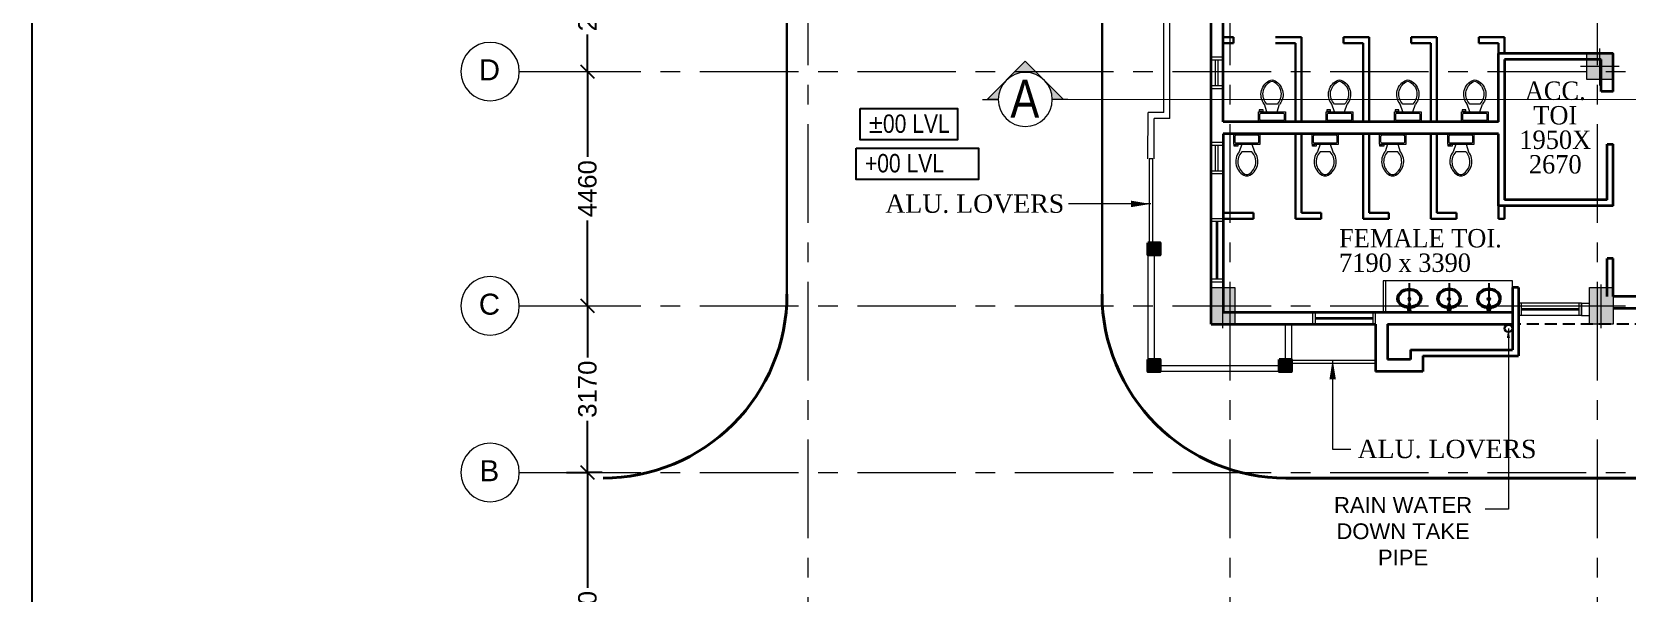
# Model space of a CAD drawing. Header units: inches. Extents: x 1789308 to 1948517, y 1504002 to 1708835.
# Drawn here: x 1884619 to 1890694, y 1661461 to 1663597 of the extents above; entities that cross this region are included whole.
import ezdxf
from ezdxf.enums import TextEntityAlignment as Align

# ---------------------------------------------------------------- set-up
doc = ezdxf.new("R2010")
doc.units = ezdxf.units.IN
doc.header["$LTSCALE"] = 0.015
doc.header["$MEASUREMENT"] = 0
doc.header["$PDMODE"] = 34
doc.header["$PDSIZE"] = -0.1
for name, pattern in [('$DDT_AUDIT_GENERATED_(C)', [0]), ('1', [0]), ('CENTER', [2, 1.25, -0.25, 0.25, -0.25]), ('CENTER2', [1.125, 0.75, -0.125, 0.125, -0.125]), ('DASHED', [19.05, 12.7, -6.35])]:
    doc.linetypes.add(name, pattern=pattern)
for name, color, linetype, lineweight in [('A- MEP Fixture', 1, 'Continuous', 9), ('COLUMN - HACTH - STR', 25, '$DDT_AUDIT_GENERATED_(C)', 15), ('COLUMN - STR', 6, 'Continuous', 15), ('ELE', 8, 'Continuous', 13), ('ELE 0.15', 251, 'Continuous', 15), ('ELE 0.2', 143, 'Continuous', 15), ('ELEVATION BOX', 44, 'Continuous', 15), ('GRID - BEAM - STR', 251, 'CENTER', 18), ('GRID - COLUMN - STR', 251, 'CENTER', 15), ('low height wall', 6, 'Continuous', 30), ('RAIN WATER DN TAKE PIPE', 94, 'Continuous', 15), ('rcc', 7, 'Continuous', 40), ('Road', 7, '1', 40), ('SECTION', 3, 'Continuous', 20), ('SECTION -  LINE - STR', 3, 'Continuous', 20), ('TEXT', 7, 'Continuous', 5), ('TOILET DUCT', 93, 'Continuous', 13), ('wall', 1, 'Continuous', 35), ('WINDOW', 165, 'Continuous', 20)]:
    doc.layers.add(name, color=color, linetype=linetype, lineweight=lineweight)
for name, color, linetype in [('A- Projection', 4, 'DASHED'), ('DIM - GRID - STR', 7, 'Continuous'), ('LEVEL 1', 1, 'Continuous'), ('LVL', 50, 'Continuous'), ('TITLE', 7, 'Continuous'), ('XREF1$0$A-FIXTURE', 251, 'Continuous')]:
    doc.layers.add(name, color=color, linetype=linetype)
doc.layers.add('A-HATCH COL', color=7, linetype='Continuous', lineweight=9, true_color=0x999999)
doc.styles.add('arial', font='ARIALN.TTF')
doc.styles.add('ARIAL NARROW', font='ARIALN.TTF')
doc.styles.add('PRADEEP - STR', font='swissel.ttf')
doc.styles.add('Scale M 100', font='times.ttf', dxfattribs={"width": 0.95, "height": 350})
doc.styles.get("Standard").update_dxf_attribs({"font": 'arial.ttf'})
doc.styles.add('XREF_DIRECTOR RESIDENCE$0$dim', font='GOTHIC.TTF', dxfattribs={"width": 0.8})
doc.dimstyles.new('GRID DIM', dxfattribs={"dimtxt": 350, "dimasz": 250, "dimexe": 0.1, "dimexo": 0.1, "dimgap": 0.09, "dimtad": 0, "dimdec": 0, "dimzin": 0, "dimdsep": 46, "dimtxsty": 'PRADEEP - STR', "dimblk": 'OBLIQUE', "dimcen": 0.09, "dimclrd": 73, "dimclre": 73, "dimclrt": 256, "dimadec": 0, "dimazin": 0, "dimtfac": 1, "dimtdec": 0, "dimtofl": 0, "dimtmove": 1, "dimatfit": 3, "dimfxl": 1.25, "dimtolj": 1, "dimtzin": 0, "dimlwd": -1, "dimlwe": -1, "dimarcsym": 2})
doc.dimstyles.new('WORKING', dxfattribs={"dimtxt": 300, "dimasz": 180, "dimexe": 50, "dimexo": 50, "dimgap": 0.09, "dimtad": 0, "dimdec": 0, "dimzin": 0, "dimdsep": 46, "dimtxsty": 'Standard', "dimblk": 'OBLIQUE', "dimcen": 0.09, "dimclrd": 7, "dimclre": 7, "dimclrt": 30, "dimadec": 0, "dimazin": 0, "dimtfac": 1, "dimtdec": 0, "dimtofl": 0, "dimtmove": 1, "dimatfit": 3, "dimfxl": 1.25, "dimtolj": 1, "dimtzin": 0, "dimarcsym": 0})
doc.dimstyles.new('XREF_DIRECTOR RESIDENCE$0$dim-masonry', dxfattribs={"dimscale": 75, "dimtxt": 1.5, "dimasz": 0.75, "dimexe": 1, "dimexo": 0, "dimgap": 1, "dimtad": 0, "dimdec": 0, "dimzin": 3, "dimdsep": 46, "dimtxsty": 'XREF_DIRECTOR RESIDENCE$0$dim', "dimblk": 'XREF_DIRECTOR RESIDENCE$0$_ArchTick', "dimcen": 0, "dimdle": 1, "dimclrd": 256, "dimclre": 256, "dimclrt": 256, "dimadec": 0, "dimazin": 0, "dimtfac": 0.5, "dimtdec": 0, "dimtmove": 1, "dimatfit": 2, "dimfxl": 0, "dimtolj": 1, "dimtzin": 0, "dimlwd": -1, "dimlwe": -1, "dimarcsym": 0})

# ---------------------------------------------------------------- blocks, each defined once
blk = doc.blocks.new('GRID NOS')
at = {"layer": 'GRID - BEAM - STR', "color": 3, "linetype": 'Continuous', "lineweight": 15}
blk.add_line((0, -0.205), (0, 0.17), dxfattribs=at)
blk.add_circle((0, -0.682), 0.477, dxfattribs=at)
blk = doc.blocks.new('COL12')
at = {"layer": 'A-HATCH COL', "linetype": 'Continuous', "ltscale": 100}
blk.add_hatch(color=256, dxfattribs=at).paths.add_polyline_path([(-77526.5, -588716.5), (-77296.5, -588716.5), (-77296.5, -588486.5), (-77526.5, -588486.5)])
at = {"layer": 'Defpoints'}
for p, q in [((-77526.5, -588486.5), (-77296.5, -588716.5)), ((-77526.5, -588716.5), (-77296.5, -588486.5))]:
    blk.add_line(p, q, dxfattribs=at)
at = {"layer": 'rcc', "color": 14, "linetype": 'Continuous', "ltscale": 100}
blk.add_lwpolyline([(-77526.5, -588486.5), (-77296.5, -588486.5), (-77296.5, -588716.5), (-77526.5, -588716.5)], close=True, dxfattribs=at)
blk = doc.blocks.new('450X700')
at = {"layer": 'COLUMN - HACTH - STR'}
blk.add_hatch(color=256, dxfattribs=at).paths.add_polyline_path([(0, 0), (0, -700), (450, -700), (450, 0)])
at = {"layer": 'COLUMN - STR'}
for p, q in [((225, -773), (225, 59)), ((-77, -350), (520, -350))]:
    blk.add_line(p, q, dxfattribs=at)
blk.add_lwpolyline([(0, 0), (450, 0), (450, -700), (0, -700)], close=True, dxfattribs=at)
blk = doc.blocks.new('C-500X500')
at = {"layer": 'COLUMN - HACTH - STR'}
blk.add_hatch(color=256, dxfattribs=at).paths.add_polyline_path([(0, 0), (0, -500), (500, -500), (500, 0)])
at = {"layer": 'COLUMN - STR'}
for p, q in [((250, -615), (250, 92)), ((-119, -250), (615, -250))]:
    blk.add_line(p, q, dxfattribs=at)
blk.add_lwpolyline([(0, 0), (500, 0), (500, -500), (0, -500)], close=True, dxfattribs=at)
blk = doc.blocks.new('_Oblique')
at = {"color": 0, "linetype": 'ByBlock', "lineweight": -2}
blk.add_line((-0.5, -0.5), (0.5, 0.5), dxfattribs=at)
blk = doc.blocks.new('*D447')
at = {"layer": 'Defpoints', "color": 0, "transparency": 16777216}
for p in [(1057294, 701400), (1057294, 701400), (1057573, 698229)]:
    blk.add_point(p, dxfattribs=at)
at = {"layer": 'DIM - GRID - STR', "color": 73, "linetype": 'ByBlock', "transparency": 16777216}
for p, q in [((1057294, 701400), (1057294, 701400)), ((1057294, 701400), (1057294, 700419)), ((1057294, 698229), (1057294, 699211)), ((1057573, 698229), (1057294, 698229))]:
    blk.add_line(p, q, dxfattribs=at)
at = {"layer": 'DIM - GRID - STR', "color": 73, "transparency": 16777216, "xscale": 250, "yscale": 250, "zscale": 250}
for p, rotation in [((1057294, 701400), 90), ((1057294, 698229), 270)]:
    blk.add_blockref('_Oblique', p, dxfattribs=dict(at, rotation=rotation))
at = {"layer": 'DIM - GRID - STR', "transparency": 16777216, "insert": (1057294, 699815), "char_height": 350, "attachment_point": 5, "rotation": 90, "style": 'PRADEEP - STR'}
blk.add_mtext('\\A1;3170', dxfattribs=at)
blk = doc.blocks.new('*D448')
at = {"layer": 'Defpoints', "color": 0, "transparency": 16777216}
for p in [(1057294, 705860), (1057294, 705860), (1057294, 701400)]:
    blk.add_point(p, dxfattribs=at)
at = {"layer": 'DIM - GRID - STR', "color": 73, "linetype": 'ByBlock', "transparency": 16777216}
for p, q in [((1057294, 705860), (1057294, 705860)), ((1057294, 705860), (1057294, 704236)), ((1057294, 701400), (1057294, 703024)), ((1057294, 701400), (1057294, 701400))]:
    blk.add_line(p, q, dxfattribs=at)
at = {"layer": 'DIM - GRID - STR', "color": 73, "transparency": 16777216, "xscale": 250, "yscale": 250, "zscale": 250}
for p, rotation in [((1057294, 705860), 90), ((1057294, 701400), 270)]:
    blk.add_blockref('_Oblique', p, dxfattribs=dict(at, rotation=rotation))
at = {"layer": 'DIM - GRID - STR', "transparency": 16777216, "insert": (1057294, 703630), "char_height": 350, "attachment_point": 5, "rotation": 90, "style": 'PRADEEP - STR'}
blk.add_mtext('\\A1;4460', dxfattribs=at)
blk = doc.blocks.new('*D449')
at = {"layer": 'Defpoints', "color": 0, "transparency": 16777216}
for p in [(1057294, 708480), (1057294, 708480), (1057294, 705860)]:
    blk.add_point(p, dxfattribs=at)
at = {"layer": 'DIM - GRID - STR', "color": 73, "linetype": 'ByBlock', "transparency": 16777216}
for p, q in [((1057294, 708480), (1057294, 708480)), ((1057294, 708480), (1057294, 707774)), ((1057294, 705860), (1057294, 706566)), ((1057294, 705860), (1057294, 705860))]:
    blk.add_line(p, q, dxfattribs=at)
at = {"layer": 'DIM - GRID - STR', "color": 73, "transparency": 16777216, "xscale": 250, "yscale": 250, "zscale": 250}
for p, rotation in [((1057294, 708480), 90), ((1057294, 705860), 270)]:
    blk.add_blockref('_Oblique', p, dxfattribs=dict(at, rotation=rotation))
at = {"layer": 'DIM - GRID - STR', "transparency": 16777216, "insert": (1057294, 707170), "char_height": 350, "attachment_point": 5, "rotation": 90, "style": 'PRADEEP - STR'}
blk.add_mtext('\\A1;2620', dxfattribs=at)
blk = doc.blocks.new('*D462')
at = {"layer": 'Defpoints', "color": 0, "transparency": 16777216}
for p in [(1056894, 698229), (1056894, 692630), (1057295, 692630)]:
    blk.add_point(p, dxfattribs=at)
at = {"layer": 'DIM - GRID - STR', "color": 73, "linetype": 'ByBlock', "transparency": 16777216}
for p, q in [((1056894, 698229), (1057295, 698229)), ((1057295, 698229), (1057295, 696034)), ((1057295, 692630), (1057295, 694826)), ((1056894, 692630), (1057295, 692630))]:
    blk.add_line(p, q, dxfattribs=at)
at = {"layer": 'DIM - GRID - STR', "color": 73, "transparency": 16777216, "xscale": 250, "yscale": 250, "zscale": 250}
for p, rotation in [((1057295, 698229), 90), ((1057295, 692630), 270)]:
    blk.add_blockref('_Oblique', p, dxfattribs=dict(at, rotation=rotation))
at = {"layer": 'DIM - GRID - STR', "transparency": 16777216, "insert": (1057295, 695430), "char_height": 350, "attachment_point": 5, "rotation": 90, "style": 'PRADEEP - STR'}
blk.add_mtext('\\A1;5600', dxfattribs=at)
blk = doc.blocks.new('XREF_DIRECTOR RESIDENCE$0$_ArchTick')
at = {"const_width": 0.15}
blk.add_lwpolyline([(-0.5, -0.5), (0.5, 0.5)], dxfattribs=at)
blk = doc.blocks.new('Toilet - top')
at = {"layer": 'ELE 0.2'}
for p, q in [((-10, -8.5), (-8, -8.5)), ((-10, -9.5), (-10, -8.5)), ((-7, -9.5), (-10, -9.5)), ((-8, -8.5), (-8, -8)), ((-7, -8), (-7, -9.5)), ((-4, -8), (-6, -14)), ((4, -8), (6, -14)), ((9.5, -6), (9.5, -2)), ((4, -14), (-4, -14))]:
    blk.add_line(p, q, dxfattribs=at)
blk.add_lwpolyline([(10.5, -8), (10.5, 0), (-10.5, 0), (-10.5, -8)], close=True, dxfattribs=at)
for points in [[(-9.5, -2), (-9.5, -6)], [(8.5, -1), (-8.5, -1)], [(-8.5, -7), (8.5, -7)]]:
    blk.add_lwpolyline(points, dxfattribs=at)
for centre, radius, start, end in [((-8.6, -1.9), 0.884, 81.8697, 188.1299), ((-8.6, -6.1), 0.884, 171.8697, 278.1299), ((8.6, -1.9), 0.884, 351.8697, 98.1299), ((8.6, -6.1), 0.884, 261.8697, 8.1299), ((3.5, -21.6), 12.2, 141.4689, 247.9712), ((4.2, -21.8), 11.3, 136.3675, 238.9466), ((-3.5, -21.6), 12.2, 292.0282, 38.5305), ((-4.2, -21.8), 11.3, 301.0528, 43.6319), ((0, -27.9), 4, 245.7316, 294.268), ((0, -29), 4, 254.8603, 285.1393)]:
    blk.add_arc(centre, radius, start, end, dxfattribs=at)
blk = doc.blocks.new('basin')
at = {"layer": 'XREF1$0$A-FIXTURE', "color": 8}
for p, q in [((-437720, -110637), (-437730, -110529)), ((-437704, -111042), (-437704, -110466)), ((-437681, -110529), (-437691, -110637))]:
    blk.add_line(p, q, dxfattribs=at)
for radius in [24.2, 14.6]:
    blk.add_circle((-437704, -110740), radius, dxfattribs=at)
for centre, radius, start, end in [((-437705, -110529), 24.5, 0, 180), ((-437763, -110748), 172, 161.8156, 227.0124), ((-437749, -110771), 193, 120.8165, 156.5823), ((-437763, -110748), 143, 162.3388, 227.1602), ((-437749, -110771), 165, 120.9817, 156.1214), ((-437727, -110717), 190, 225.4122, 256.655), ((-437720, -110837), 265, 91.2871, 118.906), ((-437720, -110837), 236, 90.8101, 118.7882), ((-437705, -110636), 14.8, 181.7286, 358.2714), ((-437689, -110837), 236, 61.2118, 89.6617), ((-437689, -110837), 265, 61.094, 89.1344), ((-437682, -110717), 190, 283.345, 314.5987), ((-437660, -110771), 165, 23.8661, 59.0183), ((-437660, -110771), 193, 23.4177, 59.1835), ((-437645, -110748), 143, 312.6824, 17.8158), ((-437645, -110748), 172, 312.845, 18.327), ((-437727, -110717), 219, 225.5259, 256.5207), ((-437704, -110661), 279, 254.731, 285.269), ((-437704, -110661), 250, 254.6272, 285.3728), ((-437682, -110717), 219, 283.4793, 314.4741)]:
    blk.add_arc(centre, radius, start, end, dxfattribs=at)
blk = doc.blocks.new('A$C0FC60233')
at = {"layer": 'SECTION'}
h = blk.add_hatch(color=7, dxfattribs=at)
h.paths.add_polyline_path([(389, 130, -0.198912), (442, 0), (518, 0)])
h.paths.add_polyline_path([(259, 259), (259, 183, -0.198912), (389, 130)])
h.paths.add_polyline_path([(259, 259), (130, 130, -0.198912), (259, 183)])
h.paths.add_polyline_path([(130, 130), (0, 0), (76, 0, -0.198912)])
for p, q in [((259, 259), (0, 0)), ((259, 259), (518, 0)), ((-30, 0), (76, 0)), ((442, 0), (518, 0)), ((548, 0), (442, 0))]:
    blk.add_line(p, q, dxfattribs=at)
blk.add_circle((259, 0), 183, dxfattribs=at)
blk = doc.blocks.new('V1_600')
at = {"layer": 'WINDOW'}
for p, q in [((-0.083, 0.6), (0.147, 0.6)), ((-0.083, 0.545), (0.147, 0.545)), ((-0.083, 0.055), (0.147, 0.055)), ((-0.083, 0), (0.147, 0))]:
    blk.add_line(p, q, dxfattribs=at)
at = {"layer": 'WINDOW', "linetype": 'ByBlock'}
for p, q in [((-0.083, 0), (-0.083, 0.6)), ((0.147, 0), (0.147, 0.6))]:
    blk.add_line(p, q, dxfattribs=at)
at = {"layer": 'WINDOW', "linetype": 'DASHED', "ltscale": 12}
for p, q in [((0.004, 0.545), (0.004, 0.055)), ((0.054, 0.545), (0.054, 0.055))]:
    blk.add_line(p, q, dxfattribs=at)
blk = doc.blocks.new('12_00')
at = {"layer": 'WINDOW'}
for p, q in [((100, 550), (-130, 550)), ((100, -550), (-130, -550))]:
    blk.add_line(p, q, dxfattribs=at)
blk.add_lwpolyline([(100, -600), (100, 600), (-130, 600), (-130, -600)], close=True, dxfattribs=at)
at = {"layer": 'WINDOW', "const_width": 50}
blk.add_lwpolyline([(-15, 550), (-15, -550)], dxfattribs=at)
blk = doc.blocks.new('A$C1CC35E0C')
at = {"layer": 'A- Projection', "ltscale": 1200}
blk.add_line((11025.5, -50395), (6525.2, -50395), dxfattribs=at)
at = {"layer": 'ELE', "color": 2}
for p, q in [((-225.9, -46365), (-230, -44465)), ((-110.9, -46480), (-115, -44465)), ((-530, -47243.2), (-526.1, -46365)), ((-225.9, -46365), (-526.1, -46365)), ((-415, -47243.2), (-411.1, -46480)), ((-110.9, -46480), (-411.1, -46480)), ((7725.2, -49995.4), (7725.2, -50225.4)), ((7725.2, -49995.4), (7874.4, -49995.4)), ((7725.2, -50225.4), (7874.4, -50225.4))]:
    blk.add_line(p, q, dxfattribs=at)
at = {"layer": 'ELE 0.15'}
for p, q in [((3945.6, -49565.6), (3945.6, -50163.6)), ((6410.8, -49565.6), (3945.6, -49565.6)), ((3995.6, -49565.6), (3995.6, -50163.6)), ((6410.8, -49863.3), (6410.8, -49565.6)), ((6410.8, -49863.3), (6410.8, -49565.6))]:
    blk.add_line(p, q, dxfattribs=at)
at = {"layer": 'ELEVATION BOX'}
blk.add_lwpolyline([(2200.5, -50395.1), (2200.5, -51294.9), (-529.5, -51293.2), (-529.5, -48844.9), (-414.5, -48844.9), (-414.5, -51178.3), (2085.5, -51179.9), (2085.5, -50395.1)], dxfattribs=at)
at = {"layer": 'GRID - COLUMN - STR', "ltscale": 100000}
for p, q in [((-7009.9, 4412.1), (-7009.9, -61483.9)), ((1026.4, 4412.1), (1026.4, -61483.9)), ((8025.8, 4412.1), (8025.8, -69399.5)), ((-12062.3, -45584.9), (88195.3, -45584.9)), ((-12062.3, -50045), (88195.3, -50045)), ((-12062.3, -53215.3), (88195.3, -53215.3))]:
    blk.add_line(p, q, dxfattribs=at)
at = {"layer": 'LEVEL 1', "linetype": 'Continuous'}
blk.add_lwpolyline([(-6084.7, -47040.7), (-3756.2, -47040.7), (-3756.2, -47639.3), (-6084.7, -47639.3)], close=True, dxfattribs=at)
at = {"layer": 'low height wall'}
for p, q in [((1100.8, -44928), (900.8, -44928)), ((1100.8, -44928), (1100.8, -45043)), ((2390.8, -44928), (1900.5, -44928)), ((2390.8, -46543), (2390.8, -44928)), ((3190.8, -45043), (3190.8, -44928)), ((3190.8, -44928), (3680.8, -44928)), ((3680.8, -46543), (3680.8, -44928)), ((4480.8, -44928), (4970.8, -44928)), ((4480.8, -45043), (4480.8, -44928)), ((4970.8, -46543), (4970.8, -44928)), ((5770.8, -44928), (6260.8, -44928)), ((5770.8, -45043), (5770.8, -44928)), ((6260.8, -44928), (6260.8, -45238.3)), ((1100.8, -45043), (900.8, -45043)), ((2275.8, -45043), (1900.5, -45043)), ((2275.8, -46543), (2275.8, -45043)), ((3190.8, -45043), (3565.8, -45043)), ((3565.8, -46543), (3565.8, -45043)), ((4480.8, -45043), (4855.8, -45043)), ((4855.8, -46543), (4855.8, -45043)), ((5770.8, -45043), (6145.8, -45043)), ((6145.8, -45238.3), (6145.8, -45043)), ((2275.8, -46773), (2275.8, -48388)), ((2390.8, -46773), (2390.8, -48273)), ((3565.8, -46773), (3565.8, -48388)), ((3680.8, -46773), (3680.8, -48273)), ((4855.8, -46773), (4855.8, -48388)), ((4970.8, -46773), (4970.8, -48273)), ((900.8, -48273), (1476.1, -48273)), ((1476.1, -48273), (1476.1, -48388)), ((2390.8, -48273), (2765.8, -48273)), ((2765.8, -48273), (2765.8, -48388)), ((3680.8, -48273), (4055.8, -48273)), ((4055.8, -48273), (4055.8, -48388)), ((4970.8, -48273), (5345.8, -48273)), ((5345.8, -48273), (5345.8, -48388)), ((6145.8, -48139.8), (6145.8, -48388)), ((6260.8, -48388), (6260.8, -48139.8)), ((8325.5, -48139.8), (8241.1, -48139.8)), ((900.8, -48388), (1476.1, -48388)), ((2275.8, -48388), (2765.8, -48388)), ((3565.8, -48388), (4055.8, -48388)), ((4855.8, -48388), (5345.8, -48388)), ((6145.8, -48388), (6260.8, -48388))]:
    blk.add_line(p, q, dxfattribs=at)
at = {"layer": 'LVL', "linetype": 'Continuous'}
blk.add_lwpolyline([(-6010.1, -46288.5), (-4154.1, -46288.5), (-4154.1, -46887.1), (-6010.1, -46887.1)], close=True, dxfattribs=at)
at = {"layer": 'RAIN WATER DN TAKE PIPE', "lineweight": -3}
for radius in [75, 68.8]:
    blk.add_circle((6333.4, -50472.4), radius, dxfattribs=at)
at = {"layer": 'Road', "color": 7, "lineweight": 30}
for p, q in [((-7404, -49822.2), (-7404, -41813)), ((-1404.1, -41813), (-1404.1, -49822.2))]:
    blk.add_line(p, q, dxfattribs=at)
at = {"layer": 'Road'}
blk.add_line((2096, -53322.2), (10409.7, -53322.2), dxfattribs=at)
for centre, start, end in [((-10904, -49822.2), 270.00002, 0.00003), ((2096, -49822.2), 180, 270.00002)]:
    blk.add_arc(centre, 3500, start, end, dxfattribs=at)
at = {"layer": 'SECTION', "linetype": 'CENTER2', "ltscale": 2222, "const_width": 20}
blk.add_lwpolyline([(-2351, -46116.2), (90563, -46116.2)], dxfattribs=at)
at = {"layer": 'TOILET DUCT'}
for points in [[(-440.4, -48843.2), (-440.4, -47243.2), (-504.7, -47243.2), (-504.7, -48843.2)], [(2200.8, -51078.6), (3800.8, -51078.6), (3800.8, -51143), (2200.8, -51143)]]:
    blk.add_lwpolyline(points, close=True, dxfattribs=at)
at = {"layer": 'wall'}
for p, q in [((670.6, -50395), (670.6, -43265)), ((900.6, -46543), (900.6, -43265)), ((6145.8, -46543), (6145.8, -45238.3)), ((8326.1, -45238.3), (6145.8, -45238.3)), ((8326.1, -45964.9), (8326.1, -45238.3)), ((6260.8, -45353.3), (6260.8, -48024.8)), ((8096.1, -45353.3), (6260.8, -45353.3)), ((8096.1, -45964.9), (8096.1, -45353.3)), ((8326.1, -45964.9), (8096.1, -45964.9)), ((6145.8, -46543), (900.5, -46543)), ((6145.8, -46773), (900.5, -46773)), ((900.6, -46773), (900.6, -50165)), ((6145.8, -48139.8), (6145.8, -46773)), ((8210.8, -48024.8), (8210.8, -46964.9)), ((8210.8, -46964.9), (8325.8, -46964.9)), ((8325.8, -48139.8), (8325.8, -46964.9)), ((8325.8, -48139.8), (6145.8, -48139.8)), ((8210.8, -48024.8), (6260.8, -48024.8)), ((8210.5, -49863.3), (8210.5, -49139.8)), ((8325.5, -49139.8), (8210.5, -49139.8)), ((8325.5, -49863.3), (8325.5, -49139.8)), ((6411.1, -49695), (6411.1, -50880.1)), ((6526.1, -49695), (6411.1, -49695)), ((6526.1, -49695), (6526.1, -50995.1)), ((6526.1, -49695), (6526.1, -50995.1)), ((11033.3, -49865), (8325.8, -49865)), ((11033.3, -50095), (8325.8, -50095)), ((670.6, -50395), (3800.8, -50395.1)), ((900.8, -50165), (6411.1, -50165.3)), ((3800.8, -50395.1), (3800.8, -51293.2)), ((4030.8, -50395.1), (4030.8, -51063.3)), ((4030.8, -50395.1), (6411.1, -50395.3)), ((4470.8, -50880), (6411.1, -50880.1)), ((4470.8, -50880), (4470.8, -51065)), ((4700.8, -50995), (6526.2, -50995.1)), ((4700.8, -50995), (4700.8, -51295)), ((4700.8, -51295), (3800.8, -51295)), ((4470.8, -51065), (4030.8, -51065))]:
    blk.add_line(p, q, dxfattribs=at)
at = {"layer": 'A- MEP Fixture', "ltscale": 50, "extrusion": (0, 0, -1)}
for p, xscale, yscale, zscale, rotation in [((-1831.4, -46543), 24.21715823575966, 24.21715823575966, -24.21715823575945, 180.0002016075), ((-3117.8, -46543), 24.21715823575966, 24.21715823575966, -24.21715823575945, 180.0002016075), ((-4418.7, -46543), 24.21715823575966, 24.21715823575966, -24.21715823575945, 180.0002016075), ((-5694, -46543), 24.21715823575966, 24.21715823575966, -24.21715823575945, 180.0002016075), ((-1351.6, -46773), -24.21715823575964, 24.21715823575964, -24.21715823575964, 359.9997983925002), ((-2842.7, -46773), -24.21715823575964, 24.21715823575964, -24.21715823575964, 359.9997983925002), ((-4129.1, -46773), -24.21715823575964, 24.21715823575964, -24.21715823575964, 359.9997983925002), ((-5428.4, -46773), -24.21715823575964, 24.21715823575964, -24.21715823575964, 359.9997983925002)]:
    blk.add_blockref('Toilet - top', p, dxfattribs=dict(at, xscale=xscale, yscale=yscale, zscale=zscale, rotation=rotation))
at = {"layer": 'A- MEP Fixture', "ltscale": 50, "xscale": -1, "rotation": 180}
blk.add_blockref('basin', (442150, -160654.6), dxfattribs=at)
at = {"layer": 'A- MEP Fixture', "ltscale": 50, "rotation": 179.9999999999999}
for p in [(-432501.2, -160654.6), (-431743.6, -160654.6)]:
    blk.add_blockref('basin', p, dxfattribs=at)
at = {"layer": 'COLUMN - STR', "color": 2}
for name, p in [('C-500X500', (7825.8, -45234.9)), ('450X700', (670.5, -49695)), ('450X700', (7875.8, -49695))]:
    blk.add_blockref(name, p, dxfattribs=at)
at = {"layer": 'COLUMN - STR'}
for p in [(76996, 539641.6), (76996, 537422.6), (79496, 537422.6)]:
    blk.add_blockref('COL12', p, dxfattribs=at)
at = {"layer": 'GRID - BEAM - STR', "color": 1, "linetype": 'Continuous', "lineweight": 15, "xscale": -1166.666666666666, "yscale": 1166.666666666666, "zscale": 1166.666666666666, "rotation": 270}
for p in [(-12261.3, -45584.9), (-12261.2, -50045), (-12261.2, -53215.3)]:
    blk.add_blockref('GRID NOS', p, dxfattribs=at)
at = {"layer": 'SECTION', "xscale": -2.813913068220704, "yscale": 2.813913068220704, "zscale": 2.813913068220704}
blk.add_blockref('A$C0FC60233', (-2137.5, -46116.2), dxfattribs=at)
at = {"layer": 'wall'}
for p in [(76997.1, 539643.3), (76997.1, 539641.6)]:
    blk.add_blockref('COL12', p, dxfattribs=at)
at = {"layer": 'WINDOW', "lineweight": -3, "ltscale": 12, "xscale": -1000, "yscale": 1000, "zscale": 1000, "rotation": 180}
for p in [(753.3, -45305), (753.3, -46927.8)]:
    blk.add_blockref('V1_600', p, dxfattribs=at)
at = {"layer": 'WINDOW', "lineweight": -3}
blk.add_blockref('12_00', (800.6, -48988), dxfattribs=at)
at = {"layer": 'WINDOW', "lineweight": -3, "rotation": 90}
for p in [(7125.2, -50093.7), (3200.8, -50265.1)]:
    blk.add_blockref('12_00', p, dxfattribs=at)
at = {"layer": 'GRID - BEAM - STR', "color": 4, "linetype": 'Continuous', "lineweight": 15, "style": 'PRADEEP - STR'}
for s, p in [('D', (-13069.7, -45751.9)), ('C', (-13069.6, -50212)), ('B', (-13069.6, -53382.3))]:
    blk.add_text(s, height=400, dxfattribs=at).set_placement(p, align=Align.CENTER)
at = {"layer": 'LEVEL 1', "linetype": 'Continuous', "insert": (-5919.4, -47508.6), "char_height": 350, "width": 2361.522, "attachment_point": 7, "style": 'arial'}
blk.add_mtext('+00 LVL', dxfattribs=at)
at = {"layer": 'LVL', "linetype": 'Continuous', "insert": (-5844.9, -46756.4), "char_height": 350, "width": 2361.522, "attachment_point": 7, "style": 'arial'}
blk.add_mtext('%%P00 LVL', dxfattribs=at)
at = {"layer": 'RAIN WATER DN TAKE PIPE', "ltscale": 10, "insert": (2764.5, -54984.3, 0), "char_height": 300, "width": 3125.219, "attachment_point": 7}
blk.add_mtext('\\pxqc;RAIN WATER DOWN TAKE PIPE ', dxfattribs=at)
at = {"layer": 'SECTION', "style": 'ARIAL NARROW'}
blk.add_text('A', height=720, rotation=0, dxfattribs=at).set_placement((-3150.2, -46461.8))
at = {"layer": 'TEXT', "style": 'Scale M 100'}
for p in [(-5531.9, -48273.5), (3461, -52943)]:
    blk.add_text('ALU. LOVERS ', height=350, dxfattribs=at).set_placement(p)
at = {"layer": 'TEXT', "char_height": 350, "attachment_point": 1, "style": 'Scale M 100'}
for s, width, insert in [('\\pxsm0.8,qc;ACC. TOI\\P1950X\\P2670', 1731.24, (6359.1, -45773.9)), ('\\pxsm0.8;FEMALE TOI. \\P7190 x 3390', 5489.718, (3108.7, -48581.3))]:
    blk.add_mtext_dynamic_manual_height_columns(s, width=width, gutter_width=625, heights=[0], dxfattribs=dict(at, insert=insert))
at = {"layer": 'DIM - GRID - STR'}
for base, p1, p2, picture, middle, set_off in [((-11203.1801, -42964.354), (-11203.1801, -45584.8508), (-11203.1801, -42964.354), '*D449', (-11203.1801, -44274.6024), (-1068497.3, -751444.7562)), ((-11203.2, -45584.9), (-11203.2, -50045), (-11203.2, -45584.9), '*D448', (-11203.2, -47814.9), (-1068497.3, -751444.8)), ((-11203.2, -50045), (-10924.1, -53215.3), (-11203.2, -50045), '*D447', (-11203.2, -51630.1), (-1068497.3, -751444.8)), ((-11202, -58815), (-11603.7, -53215.3), (-11603.7, -58815), '*D462', (-11202, -56015.1), (-1068497.3, -751444.8))]:
    dim = blk.add_linear_dim(base=base, p1=p1, p2=p2, angle=90, dimstyle='GRID DIM', override={"dimfxl": 0}, dxfattribs=at)
    dim.commit()
    dim.dimension.update_dxf_attribs({"geometry": picture, "text_midpoint": middle, "insert": set_off})
at = {"layer": 'RAIN WATER DN TAKE PIPE', "ltscale": 10}
blk.add_leader([(6332.6, -50475.7), (6332.6, -53915.7), (5890.6, -53915.7)], dimstyle='WORKING', override={"dimclrd": 3}, dxfattribs=at)
at = {"layer": 'TEXT'}
for points in [[(-478.8, -48104), (-2046.1, -48104)], [(2986.4, -51069.2), (2986.4, -52768.8), (3332.2, -52768.8)]]:
    blk.add_leader(points, dimstyle='XREF_DIRECTOR RESIDENCE$0$dim-masonry', override={"dimasz": 5}, dxfattribs=at)

msp = doc.modelspace()

# ---------------------------------------------------------------- linework, layer by layer
at = {"layer": 'TITLE', "color": 125}
msp.add_lwpolyline([(1909829.8, 1675502.6), (1884618.9, 1675502.6), (1884618.9, 1654656.4), (1909829.8, 1654656.4)], close=True, dxfattribs=at)

# ---------------------------------------------------------------- block references
at = {"layer": 'SECTION -  LINE - STR', "xscale": 0.2, "yscale": 0.2, "zscale": 0.2}
msp.add_blockref('A$C1CC35E0C', (1888975.2, 1672563.4), dxfattribs=at)

doc.saveas('drawing.dxf')
